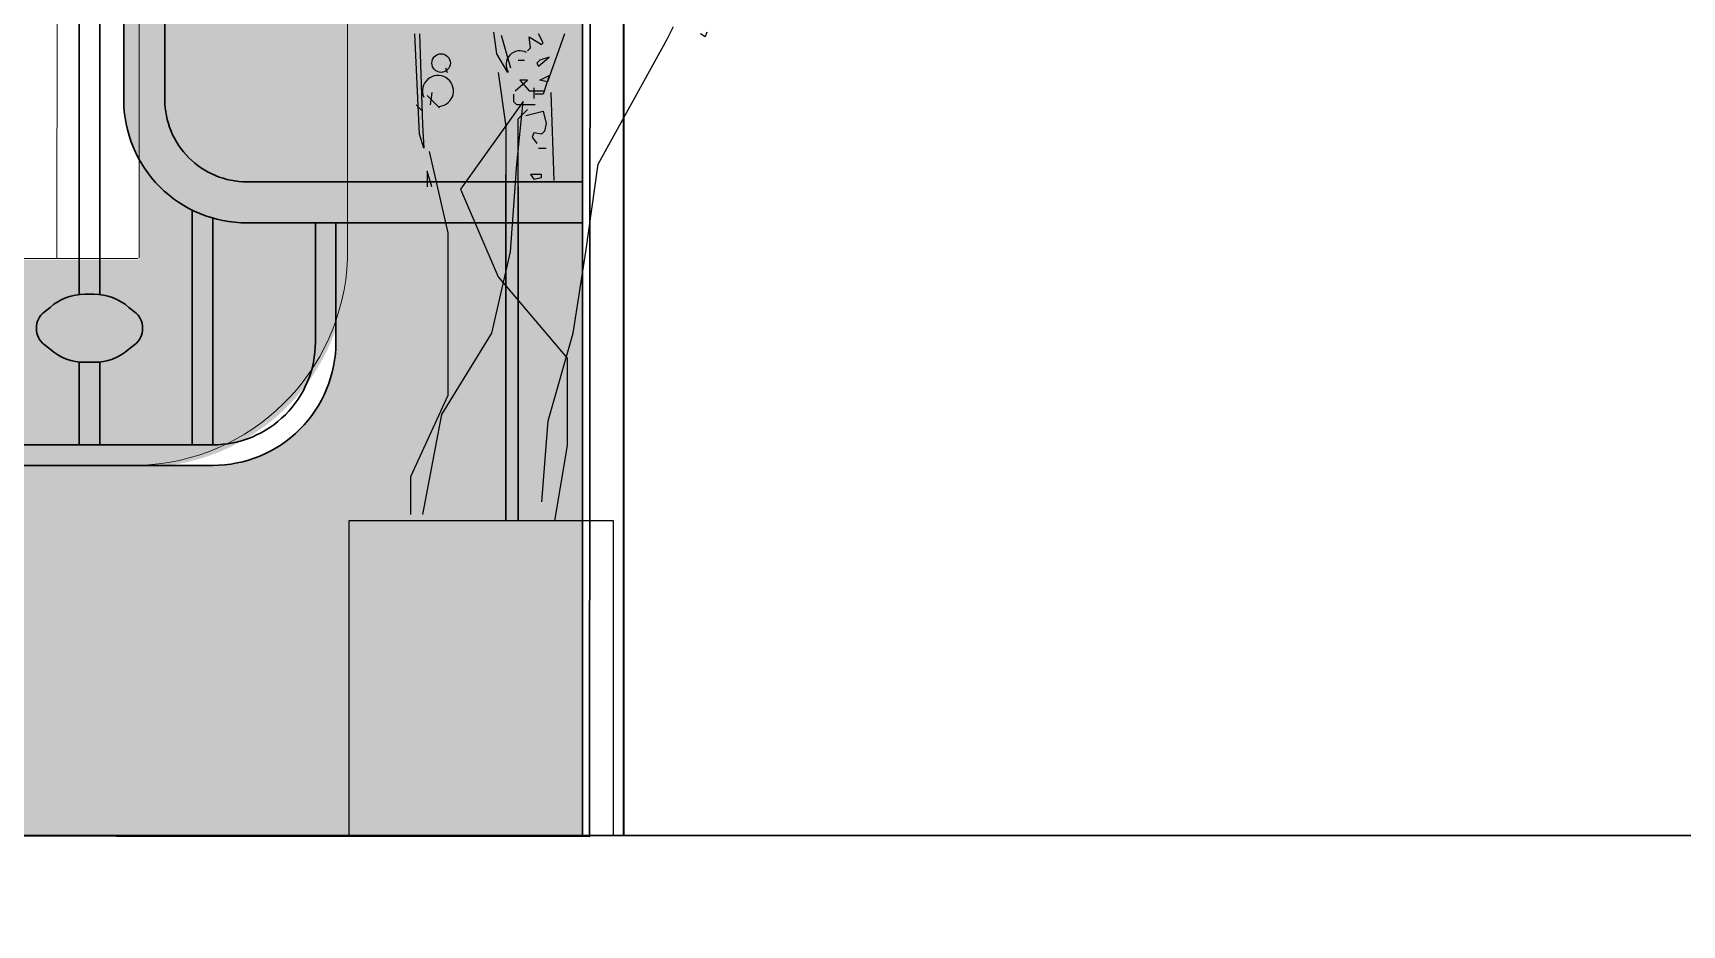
# Model space of a CAD drawing. Header units: millimetres. Extents: x 35877 to 3066687, y -650199 to -40525.
# Drawn here: x 144684.86 to 144725, y -179805.54 to -179783.84 of the extents above; entities that cross this region are included whole.
import ezdxf

# ---------------------------------------------------------------- set-up
doc = ezdxf.new("R2010")
doc.units = ezdxf.units.MM
doc.header["$MEASUREMENT"] = 0
for name, color, linetype, lineweight in [('A8_FURNITURE', 32, 'Continuous', 30), ('dim05', 1, 'Continuous', 13), ('Elevation 4.5', 206, 'Continuous', 5), ('FURNITURE', 32, 'Continuous', 9), ('NAME PLATE', 7, 'Continuous', 25), ('wall', 7, 'Continuous', 30)]:
    doc.layers.add(name, color=color, linetype=linetype, lineweight=lineweight)

# ---------------------------------------------------------------- blocks, each defined once
blk = doc.blocks.new('A$C76AA168E')
at = {"color": 116, "linetype": 'ByBlock', "true_color": 0x136734, "transparency": 33554687}
for p, q in [((361.7, 590.9), (366.4, 600.2)), ((177.8, 520.3), (174.4, 594.8)), ((177.8, 594.8), (180.1, 527.2)), ((232.9, 596), (235.1, 579.9)), ((238.6, 593.7), (245.5, 569.6)), ((259.2, 592.6), (268.4, 586.8)), ((260.4, 584.5), (259.2, 592.6)), ((269.6, 588), (266.1, 594.8)), ((268.4, 586.8), (269.6, 588)), ((285.6, 594.8), (281, 582.2)), ((310.6, 498.1), (361.7, 590.9)), ((390, 592.6), (386.6, 594.8)), ((391.1, 596), (390, 592.6)), ((235.1, 579.9), (243.2, 566.2)), ((258.1, 582.2), (260.4, 584.5)), ((266.1, 570.8), (274.1, 577.6)), ((274.1, 577.6), (267.3, 575.3)), ((281, 582.2), (273, 559.3)), ((197.3, 569.6), (198.4, 566.2)), ((236.3, 566.2), (242, 526)), ((251.2, 575.3), (255.8, 575.3)), ((267.3, 575.3), (265, 573.1)), ((265, 573.1), (266.1, 570.8)), ((267.3, 560.4), (274.1, 563.9)), ((274.1, 563.9), (269.6, 550.1)), ((187, 551.3), (185.8, 542.1)), ((248.9, 552.4), (258.1, 560.4)), ((252.4, 560.4), (259.2, 552.4)), ((258.1, 560.4), (252.4, 560.4)), ((259.2, 552.4), (270.7, 552.4)), ((262.7, 554.7), (262.7, 546.7)), ((273, 559.3), (267.3, 560.4)), ((275.3, 551.3), (277.6, 485.9)), ((175.5, 542.1), (180.1, 537.5)), ((183.5, 549), (192.7, 539.8)), ((254.8, 544.5), (208.3, 479.5)), ((247.8, 544.4), (247.8, 550.1)), ((250.1, 542.1), (247.8, 544.4)), ((263.8, 542.1), (250.1, 542.1)), ((250.2, 498.1), (254.8, 544.5)), ((269.6, 550.1), (263.8, 550.1)), ((180.1, 527.2), (181.2, 510)), ((251.2, 531.8), (258.1, 538.6)), ((251.2, 481.3), (251.2, 531.8)), ((256.9, 534.1), (269.6, 537.5)), ((269.6, 537.5), (271.9, 528.3)), ((271.9, 528.3), (270.7, 522.6)), ((181.2, 510), (177.8, 520.3)), ((242, 526), (242, 490.5)), ((262.7, 521.4), (261.5, 518)), ((261.5, 518), (265, 513.4)), ((268.4, 520.3), (262.7, 521.4)), ((270.7, 522.6), (268.4, 520.3)), ((185.1, 507.4), (199, 447)), ((266.1, 510), (271.9, 510)), ((183.5, 492.8), (183.5, 481.3)), ((187, 481.3), (183.5, 492.8)), ((242, 490.5), (242, 233.3)), ((242, 233.3), (242, 490.5)), ((245.5, 433.1), (250.2, 498.1)), ((268.4, 490.5), (260.4, 490.5)), ((260.4, 490.5), (262.7, 487)), ((268.4, 488.2), (268.4, 490.5)), ((301.3, 433.1), (310.6, 498.1)), ((208.3, 479.5), (236.2, 414.5)), ((251.2, 481.3), (251.2, 233.3)), ((251.2, 233.3), (251.2, 481.3)), ((262.7, 487), (268.4, 488.2)), ((199, 447), (199, 326.3)), ((231.6, 372.7), (245.5, 433.1)), ((292, 372.7), (301.3, 433.1)), ((236.2, 414.5), (287.4, 354.2)), ((194.4, 312.4), (231.6, 372.7)), ((273.4, 307.7), (292, 372.7)), ((287.4, 354.2), (287.4, 289.2)), ((199, 326.3), (171.1, 266)), ((180.4, 238.1), (194.4, 312.4)), ((268.8, 247.4), (273.4, 307.7))]:
    blk.add_line(p, q, dxfattribs=at)
at = {"linetype": 'ByBlock', "transparency": 33554687}
for p, q in [((287.4, 289.2), (278.1, 233.5)), ((171.1, 266), (171.1, 238.1)), ((321.8, 233.3), (125.3, 233.3)), ((125.3, 233.3), (125.3, 0)), ((321.8, 0), (321.8, 233.3)), ((125.3, 0), (321.8, 0))]:
    blk.add_line(p, q, dxfattribs=at)
at = {"color": 116, "linetype": 'ByBlock', "true_color": 0x136734, "transparency": 33554687}
blk.add_circle((193.9, 573.1), 6.88, dxfattribs=at)
for centre, radius, start, end in [((252.4, 571.9), 10.3, 60.9454, 212.0054), ((191.6, 552.4), 11.5, 275.1944, 203.1986)]:
    blk.add_arc(centre, radius, start, end, dxfattribs=at)

msp = doc.modelspace()

# ---------------------------------------------------------------- hatches: boundary and pattern name
at = {"layer": 'dim05', "lineweight": 0, "true_color": 0xa47149, "transparency": 33554630}
h = msp.add_hatch(color=35, dxfattribs=at)
h.dxf.hatch_style = 1
h.paths.add_polyline_path([(144698.2314, -179711.3998), (144652.2393, -179711.3998), (144652.2469, -179803.3591), (144698.239, -179803.3591), (144698.2378, -179788.4605), (144692.239, -179788.4605), (144692.239, -179791.3591, -0.4142136), (144689.239, -179794.3591), (144661.2415, -179794.3591, -0.4142136), (144658.2415, -179791.3591), (144658.2415, -179722.365, -0.4142136), (144661.2415, -179719.365), (144689.239, -179719.365, -0.4142136), (144692.239, -179722.365), (144692.239, -179749.2607), (144698.2345, -179749.2607)])
h = msp.add_hatch(color=35, dxfattribs=at)
h.dxf.hatch_style = 1
h.paths.add_polyline_path([(144698.2345, -179749.2607), (144690.0724, -179749.2607, 0.4142136), (144687.0724, -179752.2607), (144687.0724, -179785.4605, 0.4142136), (144690.0724, -179788.4605), (144698.2378, -179788.4605), (144698.2377, -179787.4605), (144690.0724, -179787.4605, -0.4142136), (144688.0724, -179785.4605), (144688.0724, -179752.2607, -0.4142136), (144690.0724, -179750.2607), (144698.2346, -179750.2607)])
h = msp.add_hatch(color=35, dxfattribs=at)
h.dxf.hatch_style = 1
h.paths.add_polyline_path([(144698.2346, -179750.2607), (144690.0724, -179750.2607, 0.4142136), (144688.0724, -179752.2607), (144688.0724, -179785.4605, 0.4142136), (144690.0724, -179787.4605), (144698.2377, -179787.4605)])
at = {"layer": 'Elevation 4.5', "lineweight": 0, "true_color": 0x000000, "transparency": 33554628}
h = msp.add_hatch(color=18, dxfattribs=at)
h.dxf.hatch_style = 1
h.paths.add_polyline_path([(144687.5328, -179791.0348, 0.2335694), (144687.3428, -179790.6347), (144687.1981, -179790.5204, 0.1866469), (144686.3481, -179790.2039), (144686.1317, -179790.2039, 0.1866469), (144685.2816, -179790.5204), (144685.137, -179790.6347, 0.2294381), (144684.9469, -179791.027, 0.2335694), (144685.137, -179791.4271), (144685.2816, -179791.5414, 0.1866469), (144686.1317, -179791.8579), (144686.3481, -179791.8579, 0.1866469), (144687.1981, -179791.5414), (144687.3428, -179791.4271, 0.2294381)])
at = {"layer": 'NAME PLATE', "lineweight": 0, "true_color": 0x000000, "transparency": 33554687}
h = msp.add_hatch(color=18, dxfattribs=at)
h.dxf.hatch_style = 1
h.set_gradient(color1=(153, 155, 55), color2=(229, 232, 120), name='INVCYLINDER')
h.paths.add_polyline_path([(144692.4911, -179724.4332, 0.4109881), (144687.4539, -179719.4512), (144687.4539, -179762.3973), (144692.4911, -179762.3936)], flags=17)
h.paths.add_polyline_path([(144692.4912, -179766.4112, 0.9852287), (144692.4288, -179762.4127), (144687.4539, -179762.3973), (144687.4539, -179789.358), (144663.3917, -179789.358), (144663.3917, -179719.4509, 0.4142439), (144658.409, -179724.4332), (144658.3618, -179789.3827, 0.4139883), (144663.3618, -179794.3865), (144687.4111, -179794.405, 0.4196556), (144692.5197, -179789.3778)])

# ---------------------------------------------------------------- linework, layer by layer
at = {"layer": 'A8_FURNITURE', "linetype": 'ByBlock', "lineweight": 15, "transparency": 33554687}
for p, q in [((144685.4493, -179789.3271, -260.7256), (144685.4508, -179766.3605, -175.1475)), ((144692.5095, -179766.3632, -186.1738), (144692.5197, -179789.3305, -264.8738)), ((144687.422, -179789.3286, -260.7256), (144663.3933, -179789.3101, -260.7256))]:
    msp.add_line(p, q, dxfattribs=at)
at = {"layer": 'A8_FURNITURE', "linetype": 'ByBlock', "lineweight": 20, "transparency": 33554687}
msp.add_line((144692.4053, -179803.3909), (144692.4053, -179803.3863), dxfattribs=at)
at = {"layer": 'A8_FURNITURE', "linetype": 'ByBlock', "transparency": 33554687}
for points in [[(144698.4053, -179803.3909), (144652.3469, -179803.3555), (144652.4121, -179711.3396)], [(144652.4129, -179711.3396), (144698.4725, -179711.3786), (144698.4053, -179803.3917)]]:
    msp.add_lwpolyline(points, dxfattribs=at)
at = {"layer": 'A8_FURNITURE', "linetype": 'ByBlock', "lineweight": 15, "transparency": 33554687}
msp.add_lwpolyline([(144687.4493, -179789.3085), (144687.4508, -179766.3599)], dxfattribs=at)
at = {"layer": 'A8_FURNITURE', "linetype": 'ByBlock', "lineweight": 15, "transparency": 33554687, "elevation": -260.7256}
msp.add_lwpolyline([(144687.411, -179794.3578), (144663.3617, -179794.3393)], dxfattribs=at)
at = {"layer": 'A8_FURNITURE', "linetype": 'ByBlock', "lineweight": 15, "transparency": 33554687}
msp.add_arc((144687.295, -179789.1305, -269.022), 5.2285, 271.27189, 357.80777, dxfattribs=at)
at = {"layer": 'Elevation 4.5', "color": 18, "lineweight": 30, "true_color": 0x000000, "transparency": 33554687}
for p, q in [((144699.239, -179803.3591), (144699.2314, -179710.3998)), ((144685.9897, -179776.1933), (144685.9897, -179790.2038)), ((144686.4897, -179776.1933), (144686.4897, -179790.2038)), ((144688.7395, -179788.1482), (144688.7395, -179793.8465)), ((144689.2395, -179788.3426), (144689.2395, -179793.8591)), ((144685.9897, -179791.8454), (144685.9897, -179793.8465)), ((144686.4897, -179791.8454), (144686.4897, -179793.8591))]:
    msp.add_line(p, q, dxfattribs=at)
msp.add_lwpolyline([(144699.2314, -179710.3998), (144651.2393, -179710.3998), (144651.2469, -179803.3591), (144699.239, -179803.3591)], close=True, dxfattribs=at)
msp.add_lwpolyline([(144691.739, -179749.2607), (144691.739, -179722.365, 0.4142136), (144689.239, -179719.865), (144661.2415, -179719.865, 0.4142136), (144658.7415, -179722.365), (144658.7415, -179791.3591, 0.4142136), (144661.2415, -179793.8591), (144689.239, -179793.8591, 0.4142136), (144691.739, -179791.3591), (144691.739, -179788.4605)], format="xyb", dxfattribs=at)
msp.add_lwpolyline([(144687.5327, -179791.0207), (144687.5327, -179791.0285, -0.2294381), (144687.3427, -179791.4208), (144687.198, -179791.5351, -0.1866469), (144686.3479, -179791.8516), (144686.1316, -179791.8516, -0.1866469), (144685.2815, -179791.5351), (144685.1368, -179791.4208, -0.2294381), (144684.9468, -179791.0285), (144684.9468, -179791.0207, -0.2294381), (144685.1368, -179790.6284), (144685.2815, -179790.5141, -0.1866469), (144686.1316, -179790.1976), (144686.3479, -179790.1976, -0.1866469), (144687.198, -179790.5141), (144687.3427, -179790.6284, -0.2294381)], format="xyb", close=True, dxfattribs=at)
at = {"layer": 'FURNITURE', "color": 18, "lineweight": 30, "true_color": 0x000000, "transparency": 33554687}
msp.add_lwpolyline([(144651.2469, -179803.3591), (144651.2469, -179679.3591), (144810.2469, -179679.3591), (144810.2469, -179821.3591), (144798.2469, -179821.3591), (144798.2469, -179815.3591), (144786.2469, -179815.3591), (144786.2469, -179809.3591), (144774.2469, -179809.3591), (144774.2469, -179803.3591)], close=True, dxfattribs=at)
at = {"layer": 'FURNITURE', "lineweight": 30, "transparency": 33554687}
msp.add_lwpolyline([(144698.239, -179803.3591), (144698.2314, -179711.3998), (144652.2393, -179711.3998), (144652.2469, -179803.3591)], dxfattribs=at)
for points in [[(144692.239, -179749.2607), (144692.239, -179722.365, 0.4142136), (144689.239, -179719.365), (144661.2415, -179719.365, 0.4142136), (144658.2415, -179722.365), (144658.2415, -179791.3591, 0.4142136), (144661.2415, -179794.3591), (144689.239, -179794.3591, 0.4142136), (144692.239, -179791.3591), (144692.239, -179788.4605)], [(144698.239, -179788.4605), (144690.0724, -179788.4605, -0.4142136), (144687.0724, -179785.4605), (144687.0724, -179752.2607, -0.4142136), (144690.0724, -179749.2607), (144698.239, -179749.2607)], [(144698.239, -179787.4605), (144690.0724, -179787.4605, -0.4142136), (144688.0724, -179785.4605), (144688.0724, -179752.2607, -0.4142136), (144690.0724, -179750.2607), (144698.239, -179750.2607)]]:
    msp.add_lwpolyline(points, format="xyb", dxfattribs=at)
at = {"layer": 'FURNITURE', "color": 18, "lineweight": 30, "true_color": 0x000000, "transparency": 33554687}
msp.add_lwpolyline([(144645.2533, -179833.3591), (144828.7923, -179833.3591), (144828.7923, -179827.3591), (144810.2469, -179827.3591), (144810.2469, -179821.3591), (144798.2469, -179821.3591), (144798.2469, -179815.3591), (144786.2469, -179815.3591), (144786.2469, -179809.3591), (144774.2469, -179809.3591), (144774.2469, -179803.3591), (144651.2469, -179803.3591), (144651.2469, -179809.3591), (144645.2533, -179809.3591)], dxfattribs=at)
at = {"layer": 'wall', "transparency": 33554687}
msp.add_lwpolyline([(144651.2469, -179710.3591), (144699.2469, -179710.3591), (144699.2469, -179803.3591), (144651.2469, -179803.3591)], close=True, dxfattribs=at)

# ---------------------------------------------------------------- block references
at = {"transparency": 33554687, "xscale": 0.03278214019380041, "yscale": 0.03278214019380041, "zscale": 0.03278214019380041}
msp.add_blockref('A$C76AA168E', (144688.4402, -179803.3591), dxfattribs=at)

doc.saveas('drawing.dxf')
